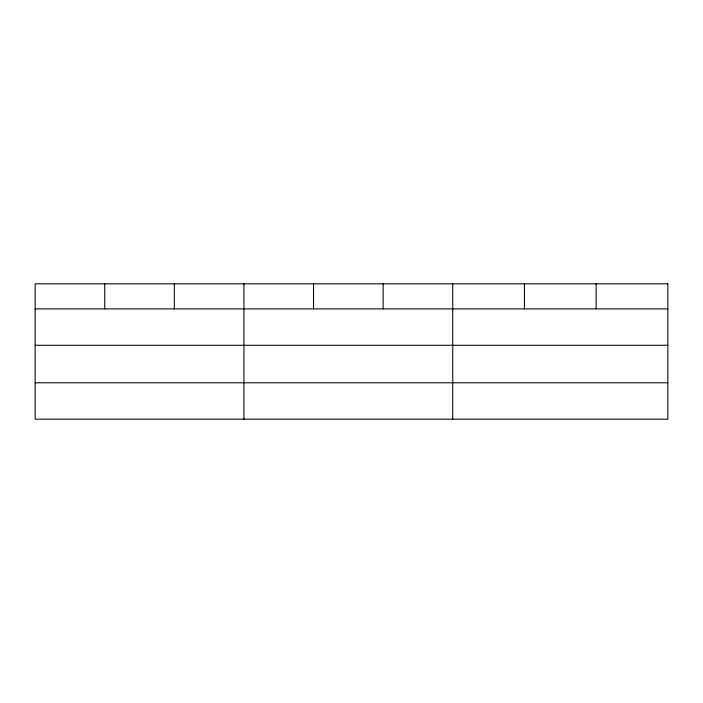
<?xml version="1.0" encoding="UTF-8"?>
<svg xmlns="http://www.w3.org/2000/svg" width="703" height="703" viewBox="0 0 703 703"><rect width="100%" height="100%" fill="white"/><g stroke="black" fill="none" stroke-linecap="round" stroke-linejoin="round"><path stroke-width="1.05" d="M35.15 308.898L667.85 308.898M35.15 345.287L667.85 345.287M35.15 382.784L667.85 382.784M596.144 283.827L596.144 308.898M524.438 283.827L524.438 308.898M452.732 283.827L452.732 419.173M383.135 283.827L383.135 308.898M313.538 283.827L313.538 308.898M243.941 283.827L243.941 419.173M174.344 283.827L174.344 308.898M104.747 283.827L104.747 308.898M667.85 283.827L35.15 283.827L35.15 419.173L667.85 419.173L667.85 283.827"/></g></svg>
